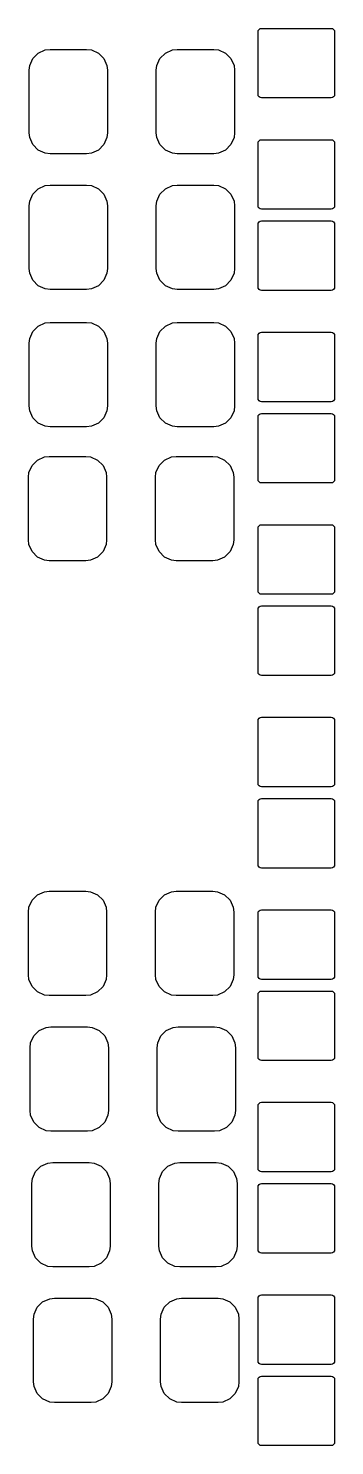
# Model space of a CAD drawing. Header units: inches. Extents: x 0.27 to 5.32, y 0.17 to 3.21.
# Drawn here: x 5.146 to 5.319, y 1.651 to 2.453 of the extents above; entities that cross this region are included whole.
import ezdxf

# ---------------------------------------------------------------- set-up
doc = ezdxf.new("R2010")
doc.units = ezdxf.units.IN
doc.header["$MEASUREMENT"] = 0
doc.layers.add('BLACK', color=250, linetype='CONTINUOUS')

msp = doc.modelspace()

# ---------------------------------------------------------------- linework, layer by layer
at = {"layer": 'BLACK', "linetype": 'CONTINUOUS'}
for p, q in [((5.27602, 2.45069), (5.27617, 2.45144)), ((5.27602, 2.41525), (5.27602, 2.45069)), ((5.27617, 2.45144), (5.2766, 2.45208)), ((5.2766, 2.45208), (5.27724, 2.4525)), ((5.27724, 2.4525), (5.27799, 2.45265)), ((5.27799, 2.45265), (5.31736, 2.45265)), ((5.31736, 2.45265), (5.31812, 2.4525)), ((5.31812, 2.4525), (5.31875, 2.45208)), ((5.31875, 2.45208), (5.31918, 2.45144)), ((5.31918, 2.45144), (5.31933, 2.45069)), ((5.31933, 2.45069), (5.31933, 2.41525)), ((5.14866, 2.43563), (5.15173, 2.4387)), ((5.15173, 2.4387), (5.1557, 2.44045)), ((5.1557, 2.44045), (5.15841, 2.44076)), ((5.15841, 2.44076), (5.17907, 2.44076)), ((5.17907, 2.44076), (5.18178, 2.44045)), ((5.18178, 2.44045), (5.18575, 2.4387)), ((5.18575, 2.4387), (5.18882, 2.43563)), ((5.22051, 2.43563), (5.22358, 2.4387)), ((5.22358, 2.4387), (5.22755, 2.44045)), ((5.22755, 2.44045), (5.23026, 2.44076)), ((5.23026, 2.44076), (5.25093, 2.44076)), ((5.25093, 2.44076), (5.25363, 2.44045)), ((5.25363, 2.44045), (5.2576, 2.4387)), ((5.2576, 2.4387), (5.26067, 2.43563)), ((5.14659, 2.42895), (5.14691, 2.43166)), ((5.14691, 2.43166), (5.14866, 2.43563)), ((5.18882, 2.43563), (5.19057, 2.43166)), ((5.19057, 2.43166), (5.19089, 2.42895)), ((5.21844, 2.42895), (5.21876, 2.43166)), ((5.21876, 2.43166), (5.22051, 2.43563)), ((5.26067, 2.43563), (5.26242, 2.43166)), ((5.26242, 2.43166), (5.26274, 2.42895)), ((5.14659, 2.39352), (5.14659, 2.42895)), ((5.19089, 2.42895), (5.19089, 2.39352)), ((5.21844, 2.39352), (5.21844, 2.42895)), ((5.26274, 2.42895), (5.26274, 2.39352)), ((5.27617, 2.4145), (5.27602, 2.41525)), ((5.2766, 2.41386), (5.27617, 2.4145)), ((5.31918, 2.4145), (5.31875, 2.41386)), ((5.31933, 2.41525), (5.31918, 2.4145)), ((5.27724, 2.41343), (5.2766, 2.41386)), ((5.27799, 2.41328), (5.27724, 2.41343)), ((5.31736, 2.41328), (5.27799, 2.41328)), ((5.31812, 2.41343), (5.31736, 2.41328)), ((5.31875, 2.41386), (5.31812, 2.41343)), ((5.14691, 2.39082), (5.14659, 2.39352)), ((5.14866, 2.38684), (5.14691, 2.39082)), ((5.19057, 2.39082), (5.18882, 2.38684)), ((5.19089, 2.39352), (5.19057, 2.39082)), ((5.21876, 2.39082), (5.21844, 2.39352)), ((5.22051, 2.38684), (5.21876, 2.39082)), ((5.26242, 2.39082), (5.26067, 2.38684)), ((5.26274, 2.39352), (5.26242, 2.39082)), ((5.15173, 2.38378), (5.14866, 2.38684)), ((5.1557, 2.38202), (5.15173, 2.38378)), ((5.15841, 2.38171), (5.1557, 2.38202)), ((5.18178, 2.38202), (5.17907, 2.38171)), ((5.18575, 2.38378), (5.18178, 2.38202)), ((5.18882, 2.38684), (5.18575, 2.38378)), ((5.22358, 2.38378), (5.22051, 2.38684)), ((5.22755, 2.38202), (5.22358, 2.38378)), ((5.23026, 2.38171), (5.22755, 2.38202)), ((5.25363, 2.38202), (5.25093, 2.38171)), ((5.2576, 2.38378), (5.25363, 2.38202)), ((5.26067, 2.38684), (5.2576, 2.38378)), ((5.27602, 2.38769), (5.27617, 2.38845)), ((5.27602, 2.35226), (5.27602, 2.38769)), ((5.27617, 2.38845), (5.2766, 2.38909)), ((5.2766, 2.38909), (5.27724, 2.38951)), ((5.27724, 2.38951), (5.27799, 2.38966)), ((5.27799, 2.38966), (5.31736, 2.38966)), ((5.31736, 2.38966), (5.31812, 2.38951)), ((5.31812, 2.38951), (5.31875, 2.38909)), ((5.31875, 2.38909), (5.31918, 2.38845)), ((5.31918, 2.38845), (5.31933, 2.38769)), ((5.31933, 2.38769), (5.31933, 2.35226)), ((5.17907, 2.38171), (5.15841, 2.38171)), ((5.25093, 2.38171), (5.23026, 2.38171)), ((5.14691, 2.35488), (5.14866, 2.35886)), ((5.14866, 2.35886), (5.15173, 2.36192)), ((5.15173, 2.36192), (5.1557, 2.36368)), ((5.1557, 2.36368), (5.15841, 2.36399)), ((5.15841, 2.36399), (5.17907, 2.36399)), ((5.17907, 2.36399), (5.18178, 2.36368)), ((5.18178, 2.36368), (5.18575, 2.36192)), ((5.18575, 2.36192), (5.18882, 2.35886)), ((5.18882, 2.35886), (5.19057, 2.35488)), ((5.21876, 2.35488), (5.22051, 2.35886)), ((5.22051, 2.35886), (5.22358, 2.36192)), ((5.22358, 2.36192), (5.22755, 2.36368)), ((5.22755, 2.36368), (5.23026, 2.36399)), ((5.23026, 2.36399), (5.25093, 2.36399)), ((5.25093, 2.36399), (5.25363, 2.36368)), ((5.25363, 2.36368), (5.2576, 2.36192)), ((5.2576, 2.36192), (5.26067, 2.35886)), ((5.26067, 2.35886), (5.26242, 2.35488)), ((5.14659, 2.35218), (5.14691, 2.35488)), ((5.14659, 2.31675), (5.14659, 2.35218)), ((5.19057, 2.35488), (5.19089, 2.35218)), ((5.19089, 2.35218), (5.19089, 2.31675)), ((5.21844, 2.35218), (5.21876, 2.35488)), ((5.21844, 2.31675), (5.21844, 2.35218)), ((5.26242, 2.35488), (5.26274, 2.35218)), ((5.26274, 2.35218), (5.26274, 2.31675)), ((5.27617, 2.35151), (5.27602, 2.35226)), ((5.2766, 2.35087), (5.27617, 2.35151)), ((5.27724, 2.35044), (5.2766, 2.35087)), ((5.27799, 2.35029), (5.27724, 2.35044)), ((5.31736, 2.35029), (5.27799, 2.35029)), ((5.31812, 2.35044), (5.31736, 2.35029)), ((5.31875, 2.35087), (5.31812, 2.35044)), ((5.31918, 2.35151), (5.31875, 2.35087)), ((5.31933, 2.35226), (5.31918, 2.35151)), ((5.27602, 2.34174), (5.27617, 2.34249)), ((5.27617, 2.34249), (5.2766, 2.34313)), ((5.2766, 2.34313), (5.27724, 2.34355)), ((5.27724, 2.34355), (5.27799, 2.3437)), ((5.27799, 2.3437), (5.31736, 2.3437)), ((5.31736, 2.3437), (5.31812, 2.34355)), ((5.31812, 2.34355), (5.31875, 2.34313)), ((5.31875, 2.34313), (5.31918, 2.34249)), ((5.31918, 2.34249), (5.31933, 2.34174)), ((5.27602, 2.3063), (5.27602, 2.34174)), ((5.31933, 2.34174), (5.31933, 2.3063)), ((5.14691, 2.31404), (5.14659, 2.31675)), ((5.14866, 2.31007), (5.14691, 2.31404)), ((5.15173, 2.307), (5.14866, 2.31007)), ((5.18882, 2.31007), (5.18575, 2.307)), ((5.19057, 2.31404), (5.18882, 2.31007)), ((5.19089, 2.31675), (5.19057, 2.31404)), ((5.21876, 2.31404), (5.21844, 2.31675)), ((5.22051, 2.31007), (5.21876, 2.31404)), ((5.22358, 2.307), (5.22051, 2.31007)), ((5.26067, 2.31007), (5.2576, 2.307)), ((5.26242, 2.31404), (5.26067, 2.31007)), ((5.26274, 2.31675), (5.26242, 2.31404)), ((5.1557, 2.30525), (5.15173, 2.307)), ((5.15841, 2.30494), (5.1557, 2.30525)), ((5.17907, 2.30494), (5.15841, 2.30494)), ((5.18178, 2.30525), (5.17907, 2.30494)), ((5.18575, 2.307), (5.18178, 2.30525)), ((5.22755, 2.30525), (5.22358, 2.307)), ((5.23026, 2.30494), (5.22755, 2.30525)), ((5.25093, 2.30494), (5.23026, 2.30494)), ((5.25363, 2.30525), (5.25093, 2.30494)), ((5.2576, 2.307), (5.25363, 2.30525)), ((5.27617, 2.30555), (5.27602, 2.3063)), ((5.2766, 2.30491), (5.27617, 2.30555)), ((5.27724, 2.30448), (5.2766, 2.30491)), ((5.27799, 2.30433), (5.27724, 2.30448)), ((5.31736, 2.30433), (5.27799, 2.30433)), ((5.31812, 2.30448), (5.31736, 2.30433)), ((5.31875, 2.30491), (5.31812, 2.30448)), ((5.31918, 2.30555), (5.31875, 2.30491)), ((5.31933, 2.3063), (5.31918, 2.30555)), ((5.15173, 2.28417), (5.1557, 2.28592)), ((5.1557, 2.28592), (5.15841, 2.28624)), ((5.15841, 2.28624), (5.17907, 2.28624)), ((5.17907, 2.28624), (5.18178, 2.28592)), ((5.18178, 2.28592), (5.18575, 2.28417)), ((5.22358, 2.28417), (5.22755, 2.28592)), ((5.22755, 2.28592), (5.23026, 2.28624)), ((5.23026, 2.28624), (5.25093, 2.28624)), ((5.25093, 2.28624), (5.25363, 2.28592)), ((5.25363, 2.28592), (5.2576, 2.28417)), ((5.14691, 2.27713), (5.14866, 2.2811)), ((5.14866, 2.2811), (5.15173, 2.28417)), ((5.18575, 2.28417), (5.18882, 2.2811)), ((5.18882, 2.2811), (5.19057, 2.27713)), ((5.21876, 2.27713), (5.22051, 2.2811)), ((5.22051, 2.2811), (5.22358, 2.28417)), ((5.2576, 2.28417), (5.26067, 2.2811)), ((5.26067, 2.2811), (5.26242, 2.27713)), ((5.27602, 2.27874), (5.27617, 2.2795)), ((5.27602, 2.24331), (5.27602, 2.27874)), ((5.27617, 2.2795), (5.2766, 2.28014)), ((5.2766, 2.28014), (5.27724, 2.28056)), ((5.27724, 2.28056), (5.27799, 2.28071)), ((5.27799, 2.28071), (5.31736, 2.28071)), ((5.31736, 2.28071), (5.31812, 2.28056)), ((5.31812, 2.28056), (5.31875, 2.28014)), ((5.31875, 2.28014), (5.31918, 2.2795)), ((5.31918, 2.2795), (5.31933, 2.27874)), ((5.31933, 2.27874), (5.31933, 2.24331)), ((5.14659, 2.27442), (5.14691, 2.27713)), ((5.14659, 2.23899), (5.14659, 2.27442)), ((5.19057, 2.27713), (5.19089, 2.27442)), ((5.19089, 2.27442), (5.19089, 2.23899)), ((5.21844, 2.27442), (5.21876, 2.27713)), ((5.21844, 2.23899), (5.21844, 2.27442)), ((5.26242, 2.27713), (5.26274, 2.27442)), ((5.26274, 2.27442), (5.26274, 2.23899)), ((5.14691, 2.23629), (5.14659, 2.23899)), ((5.19089, 2.23899), (5.19057, 2.23629)), ((5.21876, 2.23629), (5.21844, 2.23899)), ((5.26274, 2.23899), (5.26242, 2.23629)), ((5.27617, 2.24256), (5.27602, 2.24331)), ((5.2766, 2.24192), (5.27617, 2.24256)), ((5.27724, 2.24149), (5.2766, 2.24192)), ((5.27799, 2.24134), (5.27724, 2.24149)), ((5.31736, 2.24134), (5.27799, 2.24134)), ((5.31812, 2.24149), (5.31736, 2.24134)), ((5.31875, 2.24192), (5.31812, 2.24149)), ((5.31918, 2.24256), (5.31875, 2.24192)), ((5.31933, 2.24331), (5.31918, 2.24256)), ((5.14866, 2.23232), (5.14691, 2.23629)), ((5.15173, 2.22925), (5.14866, 2.23232)), ((5.18882, 2.23232), (5.18575, 2.22925)), ((5.19057, 2.23629), (5.18882, 2.23232)), ((5.22051, 2.23232), (5.21876, 2.23629)), ((5.22358, 2.22925), (5.22051, 2.23232)), ((5.26067, 2.23232), (5.2576, 2.22925)), ((5.26242, 2.23629), (5.26067, 2.23232)), ((5.27602, 2.23278), (5.27617, 2.23354)), ((5.27602, 2.19735), (5.27602, 2.23278)), ((5.27617, 2.23354), (5.2766, 2.23418)), ((5.2766, 2.23418), (5.27724, 2.2346)), ((5.27724, 2.2346), (5.27799, 2.23475)), ((5.27799, 2.23475), (5.31736, 2.23475)), ((5.31736, 2.23475), (5.31812, 2.2346)), ((5.31812, 2.2346), (5.31875, 2.23418)), ((5.31875, 2.23418), (5.31918, 2.23354)), ((5.31918, 2.23354), (5.31933, 2.23278)), ((5.31933, 2.23278), (5.31933, 2.19735)), ((5.1557, 2.22749), (5.15173, 2.22925)), ((5.15841, 2.22718), (5.1557, 2.22749)), ((5.17907, 2.22718), (5.15841, 2.22718)), ((5.18178, 2.22749), (5.17907, 2.22718)), ((5.18575, 2.22925), (5.18178, 2.22749)), ((5.22755, 2.22749), (5.22358, 2.22925)), ((5.23026, 2.22718), (5.22755, 2.22749)), ((5.25093, 2.22718), (5.23026, 2.22718)), ((5.25363, 2.22749), (5.25093, 2.22718)), ((5.2576, 2.22925), (5.25363, 2.22749)), ((5.14817, 2.20531), (5.15124, 2.20838)), ((5.15124, 2.20838), (5.15521, 2.21013)), ((5.15521, 2.21013), (5.15791, 2.21045)), ((5.15791, 2.21045), (5.17858, 2.21045)), ((5.17858, 2.21045), (5.18129, 2.21013)), ((5.18129, 2.21013), (5.18526, 2.20838)), ((5.18526, 2.20838), (5.18833, 2.20531)), ((5.22002, 2.20531), (5.22309, 2.20838)), ((5.22309, 2.20838), (5.22706, 2.21013)), ((5.22706, 2.21013), (5.22976, 2.21045)), ((5.22976, 2.21045), (5.25043, 2.21045)), ((5.25043, 2.21045), (5.25314, 2.21013)), ((5.25314, 2.21013), (5.25711, 2.20838)), ((5.25711, 2.20838), (5.26018, 2.20531)), ((5.1461, 2.19864), (5.14642, 2.20134)), ((5.1461, 2.1632), (5.1461, 2.19864)), ((5.14642, 2.20134), (5.14817, 2.20531)), ((5.18833, 2.20531), (5.19008, 2.20134)), ((5.19008, 2.20134), (5.19039, 2.19864)), ((5.19039, 2.19864), (5.19039, 2.1632)), ((5.21795, 2.19864), (5.21827, 2.20134)), ((5.21795, 2.1632), (5.21795, 2.19864)), ((5.21827, 2.20134), (5.22002, 2.20531)), ((5.26018, 2.20531), (5.26193, 2.20134)), ((5.26193, 2.20134), (5.26224, 2.19864)), ((5.26224, 2.19864), (5.26224, 2.1632)), ((5.27617, 2.1966), (5.27602, 2.19735)), ((5.2766, 2.19596), (5.27617, 2.1966)), ((5.27724, 2.19553), (5.2766, 2.19596)), ((5.27799, 2.19538), (5.27724, 2.19553)), ((5.31736, 2.19538), (5.27799, 2.19538)), ((5.31812, 2.19553), (5.31736, 2.19538)), ((5.31875, 2.19596), (5.31812, 2.19553)), ((5.31918, 2.1966), (5.31875, 2.19596)), ((5.31933, 2.19735), (5.31918, 2.1966)), ((5.27602, 2.16979), (5.27617, 2.17055)), ((5.27602, 2.13436), (5.27602, 2.16979)), ((5.27617, 2.17055), (5.2766, 2.17118)), ((5.2766, 2.17118), (5.27724, 2.17161)), ((5.27724, 2.17161), (5.27799, 2.17176)), ((5.27799, 2.17176), (5.31736, 2.17176)), ((5.31736, 2.17176), (5.31812, 2.17161)), ((5.31812, 2.17161), (5.31875, 2.17118)), ((5.31875, 2.17118), (5.31918, 2.17055)), ((5.31918, 2.17055), (5.31933, 2.16979)), ((5.31933, 2.16979), (5.31933, 2.13436)), ((5.14642, 2.1605), (5.1461, 2.1632)), ((5.14817, 2.15653), (5.14642, 2.1605)), ((5.19008, 2.1605), (5.18833, 2.15653)), ((5.19039, 2.1632), (5.19008, 2.1605)), ((5.21827, 2.1605), (5.21795, 2.1632)), ((5.22002, 2.15653), (5.21827, 2.1605)), ((5.26193, 2.1605), (5.26018, 2.15653)), ((5.26224, 2.1632), (5.26193, 2.1605)), ((5.15124, 2.15346), (5.14817, 2.15653)), ((5.15521, 2.15171), (5.15124, 2.15346)), ((5.15791, 2.15139), (5.15521, 2.15171)), ((5.17858, 2.15139), (5.15791, 2.15139)), ((5.18129, 2.15171), (5.17858, 2.15139)), ((5.18526, 2.15346), (5.18129, 2.15171)), ((5.18833, 2.15653), (5.18526, 2.15346)), ((5.22309, 2.15346), (5.22002, 2.15653)), ((5.22706, 2.15171), (5.22309, 2.15346)), ((5.22976, 2.15139), (5.22706, 2.15171)), ((5.25043, 2.15139), (5.22976, 2.15139)), ((5.25314, 2.15171), (5.25043, 2.15139)), ((5.25711, 2.15346), (5.25314, 2.15171)), ((5.26018, 2.15653), (5.25711, 2.15346)), ((5.27617, 2.13361), (5.27602, 2.13436)), ((5.2766, 2.13297), (5.27617, 2.13361)), ((5.31918, 2.13361), (5.31875, 2.13297)), ((5.31933, 2.13436), (5.31918, 2.13361)), ((5.27724, 2.13254), (5.2766, 2.13297)), ((5.2766, 2.12523), (5.27724, 2.12565)), ((5.27799, 2.13239), (5.27724, 2.13254)), ((5.27724, 2.12565), (5.27799, 2.1258)), ((5.31736, 2.13239), (5.27799, 2.13239)), ((5.27799, 2.1258), (5.31736, 2.1258)), ((5.31812, 2.13254), (5.31736, 2.13239)), ((5.31736, 2.1258), (5.31812, 2.12565)), ((5.31875, 2.13297), (5.31812, 2.13254)), ((5.31812, 2.12565), (5.31875, 2.12523)), ((5.27602, 2.12383), (5.27617, 2.12459)), ((5.27602, 2.0884), (5.27602, 2.12383)), ((5.27617, 2.12459), (5.2766, 2.12523)), ((5.31875, 2.12523), (5.31918, 2.12459)), ((5.31918, 2.12459), (5.31933, 2.12383)), ((5.31933, 2.12383), (5.31933, 2.0884)), ((5.27617, 2.08765), (5.27602, 2.0884)), ((5.2766, 2.08701), (5.27617, 2.08765)), ((5.27724, 2.08658), (5.2766, 2.08701)), ((5.27799, 2.08643), (5.27724, 2.08658)), ((5.31736, 2.08643), (5.27799, 2.08643)), ((5.31812, 2.08658), (5.31736, 2.08643)), ((5.31875, 2.08701), (5.31812, 2.08658)), ((5.31918, 2.08765), (5.31875, 2.08701)), ((5.31933, 2.0884), (5.31918, 2.08765)), ((5.27602, 2.06084), (5.27617, 2.0616)), ((5.27617, 2.0616), (5.2766, 2.06223)), ((5.2766, 2.06223), (5.27724, 2.06266)), ((5.27724, 2.06266), (5.27799, 2.06281)), ((5.27799, 2.06281), (5.31736, 2.06281)), ((5.31736, 2.06281), (5.31812, 2.06266)), ((5.31812, 2.06266), (5.31875, 2.06223)), ((5.31875, 2.06223), (5.31918, 2.0616)), ((5.31918, 2.0616), (5.31933, 2.06084)), ((5.27602, 2.02541), (5.27602, 2.06084)), ((5.31933, 2.06084), (5.31933, 2.02541)), ((5.27617, 2.02466), (5.27602, 2.02541)), ((5.2766, 2.02402), (5.27617, 2.02466)), ((5.27724, 2.02359), (5.2766, 2.02402)), ((5.27799, 2.02344), (5.27724, 2.02359)), ((5.31736, 2.02344), (5.27799, 2.02344)), ((5.31812, 2.02359), (5.31736, 2.02344)), ((5.31875, 2.02402), (5.31812, 2.02359)), ((5.31918, 2.02466), (5.31875, 2.02402)), ((5.31933, 2.02541), (5.31918, 2.02466)), ((5.27602, 2.01488), (5.27617, 2.01564)), ((5.27602, 1.97945), (5.27602, 2.01488)), ((5.27617, 2.01564), (5.2766, 2.01628)), ((5.2766, 2.01628), (5.27724, 2.0167)), ((5.27724, 2.0167), (5.27799, 2.01685)), ((5.27799, 2.01685), (5.31736, 2.01685)), ((5.31736, 2.01685), (5.31812, 2.0167)), ((5.31812, 2.0167), (5.31875, 2.01628)), ((5.31875, 2.01628), (5.31918, 2.01564)), ((5.31918, 2.01564), (5.31933, 2.01488)), ((5.31933, 2.01488), (5.31933, 1.97945)), ((5.27617, 1.9787), (5.27602, 1.97945)), ((5.2766, 1.97806), (5.27617, 1.9787)), ((5.27724, 1.97763), (5.2766, 1.97806)), ((5.27799, 1.97748), (5.27724, 1.97763)), ((5.31736, 1.97748), (5.27799, 1.97748)), ((5.31812, 1.97763), (5.31736, 1.97748)), ((5.31875, 1.97806), (5.31812, 1.97763)), ((5.31918, 1.9787), (5.31875, 1.97806)), ((5.31933, 1.97945), (5.31918, 1.9787)), ((5.14642, 1.95528), (5.14817, 1.95925)), ((5.14817, 1.95925), (5.15124, 1.96232)), ((5.15124, 1.96232), (5.15521, 1.96407)), ((5.15521, 1.96407), (5.15791, 1.96439)), ((5.15791, 1.96439), (5.17858, 1.96439)), ((5.17858, 1.96439), (5.18129, 1.96407)), ((5.18129, 1.96407), (5.18526, 1.96232)), ((5.18526, 1.96232), (5.18833, 1.95925)), ((5.18833, 1.95925), (5.19008, 1.95528)), ((5.21827, 1.95528), (5.22002, 1.95925)), ((5.22002, 1.95925), (5.22309, 1.96232)), ((5.22309, 1.96232), (5.22706, 1.96407)), ((5.22706, 1.96407), (5.22976, 1.96439)), ((5.22976, 1.96439), (5.25043, 1.96439)), ((5.25043, 1.96439), (5.25314, 1.96407)), ((5.25314, 1.96407), (5.25711, 1.96232)), ((5.25711, 1.96232), (5.26018, 1.95925)), ((5.26018, 1.95925), (5.26193, 1.95528)), ((5.1461, 1.95257), (5.14642, 1.95528)), ((5.1461, 1.91714), (5.1461, 1.95257)), ((5.19008, 1.95528), (5.19039, 1.95257)), ((5.19039, 1.95257), (5.19039, 1.91714)), ((5.21795, 1.95257), (5.21827, 1.95528)), ((5.21795, 1.91714), (5.21795, 1.95257)), ((5.26193, 1.95528), (5.26224, 1.95257)), ((5.26224, 1.95257), (5.26224, 1.91714)), ((5.27602, 1.95189), (5.27617, 1.95264)), ((5.27602, 1.91646), (5.27602, 1.95189)), ((5.27617, 1.95264), (5.2766, 1.95328)), ((5.2766, 1.95328), (5.27724, 1.95371)), ((5.27724, 1.95371), (5.27799, 1.95386)), ((5.27799, 1.95386), (5.31736, 1.95386)), ((5.31736, 1.95386), (5.31812, 1.95371)), ((5.31812, 1.95371), (5.31875, 1.95328)), ((5.31875, 1.95328), (5.31918, 1.95264)), ((5.31918, 1.95264), (5.31933, 1.95189)), ((5.31933, 1.95189), (5.31933, 1.91646)), ((5.14642, 1.91444), (5.1461, 1.91714)), ((5.19039, 1.91714), (5.19008, 1.91444)), ((5.21827, 1.91444), (5.21795, 1.91714)), ((5.26224, 1.91714), (5.26193, 1.91444)), ((5.14817, 1.91047), (5.14642, 1.91444)), ((5.15124, 1.9074), (5.14817, 1.91047)), ((5.18833, 1.91047), (5.18526, 1.9074)), ((5.19008, 1.91444), (5.18833, 1.91047)), ((5.22002, 1.91047), (5.21827, 1.91444)), ((5.22309, 1.9074), (5.22002, 1.91047)), ((5.26018, 1.91047), (5.25711, 1.9074)), ((5.26193, 1.91444), (5.26018, 1.91047)), ((5.27617, 1.9157), (5.27602, 1.91646)), ((5.2766, 1.91507), (5.27617, 1.9157)), ((5.27724, 1.91464), (5.2766, 1.91507)), ((5.27799, 1.91449), (5.27724, 1.91464)), ((5.31736, 1.91449), (5.27799, 1.91449)), ((5.31812, 1.91464), (5.31736, 1.91449)), ((5.31875, 1.91507), (5.31812, 1.91464)), ((5.31918, 1.9157), (5.31875, 1.91507)), ((5.31933, 1.91646), (5.31918, 1.9157)), ((5.15521, 1.90564), (5.15124, 1.9074)), ((5.15791, 1.90533), (5.15521, 1.90564)), ((5.17858, 1.90533), (5.15791, 1.90533)), ((5.18129, 1.90564), (5.17858, 1.90533)), ((5.18526, 1.9074), (5.18129, 1.90564)), ((5.22706, 1.90564), (5.22309, 1.9074)), ((5.22976, 1.90533), (5.22706, 1.90564)), ((5.25043, 1.90533), (5.22976, 1.90533)), ((5.25314, 1.90564), (5.25043, 1.90533)), ((5.25711, 1.9074), (5.25314, 1.90564)), ((5.27602, 1.90593), (5.27617, 1.90669)), ((5.27602, 1.8705), (5.27602, 1.90593)), ((5.27617, 1.90669), (5.2766, 1.90732)), ((5.2766, 1.90732), (5.27724, 1.90775)), ((5.27724, 1.90775), (5.27799, 1.9079)), ((5.27799, 1.9079), (5.31736, 1.9079)), ((5.31736, 1.9079), (5.31812, 1.90775)), ((5.31812, 1.90775), (5.31875, 1.90732)), ((5.31875, 1.90732), (5.31918, 1.90669)), ((5.31918, 1.90669), (5.31933, 1.90593)), ((5.31933, 1.90593), (5.31933, 1.8705)), ((5.14915, 1.88248), (5.15222, 1.88555)), ((5.15222, 1.88555), (5.15619, 1.8873)), ((5.15619, 1.8873), (5.1589, 1.88761)), ((5.1589, 1.88761), (5.17957, 1.88761)), ((5.17957, 1.88761), (5.18227, 1.8873)), ((5.18227, 1.8873), (5.18624, 1.88555)), ((5.18624, 1.88555), (5.18931, 1.88248)), ((5.221, 1.88248), (5.22407, 1.88555)), ((5.22407, 1.88555), (5.22804, 1.8873)), ((5.22804, 1.8873), (5.23075, 1.88761)), ((5.23075, 1.88761), (5.25142, 1.88761)), ((5.25142, 1.88761), (5.25412, 1.8873)), ((5.25412, 1.8873), (5.25809, 1.88555)), ((5.25809, 1.88555), (5.26116, 1.88248)), ((5.14709, 1.8758), (5.1474, 1.87851)), ((5.1474, 1.87851), (5.14915, 1.88248)), ((5.18931, 1.88248), (5.19106, 1.87851)), ((5.19106, 1.87851), (5.19138, 1.8758)), ((5.21894, 1.8758), (5.21925, 1.87851)), ((5.21925, 1.87851), (5.221, 1.88248)), ((5.26116, 1.88248), (5.26291, 1.87851)), ((5.26291, 1.87851), (5.26323, 1.8758)), ((5.14709, 1.84037), (5.14709, 1.8758)), ((5.19138, 1.8758), (5.19138, 1.84037)), ((5.21894, 1.84037), (5.21894, 1.8758)), ((5.26323, 1.8758), (5.26323, 1.84037)), ((5.27617, 1.86975), (5.27602, 1.8705)), ((5.2766, 1.86911), (5.27617, 1.86975)), ((5.27724, 1.86868), (5.2766, 1.86911)), ((5.31875, 1.86911), (5.31812, 1.86868)), ((5.31918, 1.86975), (5.31875, 1.86911)), ((5.31933, 1.8705), (5.31918, 1.86975)), ((5.27799, 1.86853), (5.27724, 1.86868)), ((5.31736, 1.86853), (5.27799, 1.86853)), ((5.31812, 1.86868), (5.31736, 1.86853)), ((5.2766, 1.84433), (5.27724, 1.84476)), ((5.27724, 1.84476), (5.27799, 1.84491)), ((5.27799, 1.84491), (5.31736, 1.84491)), ((5.31736, 1.84491), (5.31812, 1.84476)), ((5.31812, 1.84476), (5.31875, 1.84433)), ((5.1474, 1.83767), (5.14709, 1.84037)), ((5.14915, 1.83369), (5.1474, 1.83767)), ((5.19106, 1.83767), (5.18931, 1.83369)), ((5.19138, 1.84037), (5.19106, 1.83767)), ((5.21925, 1.83767), (5.21894, 1.84037)), ((5.221, 1.83369), (5.21925, 1.83767)), ((5.26291, 1.83767), (5.26116, 1.83369)), ((5.26323, 1.84037), (5.26291, 1.83767)), ((5.27602, 1.84294), (5.27617, 1.84369)), ((5.27602, 1.80751), (5.27602, 1.84294)), ((5.27617, 1.84369), (5.2766, 1.84433)), ((5.31875, 1.84433), (5.31918, 1.84369)), ((5.31918, 1.84369), (5.31933, 1.84294)), ((5.31933, 1.84294), (5.31933, 1.80751)), ((5.15222, 1.83063), (5.14915, 1.83369)), ((5.15619, 1.82887), (5.15222, 1.83063)), ((5.1589, 1.82856), (5.15619, 1.82887)), ((5.18227, 1.82887), (5.17957, 1.82856)), ((5.18624, 1.83063), (5.18227, 1.82887)), ((5.18931, 1.83369), (5.18624, 1.83063)), ((5.22407, 1.83063), (5.221, 1.83369)), ((5.22804, 1.82887), (5.22407, 1.83063)), ((5.23075, 1.82856), (5.22804, 1.82887)), ((5.25412, 1.82887), (5.25142, 1.82856)), ((5.25809, 1.83063), (5.25412, 1.82887)), ((5.26116, 1.83369), (5.25809, 1.83063)), ((5.17957, 1.82856), (5.1589, 1.82856)), ((5.25142, 1.82856), (5.23075, 1.82856)), ((5.14838, 1.80174), (5.15014, 1.80571)), ((5.15014, 1.80571), (5.15321, 1.80878)), ((5.15321, 1.80878), (5.15718, 1.81053)), ((5.15718, 1.81053), (5.15988, 1.81084)), ((5.15988, 1.81084), (5.18055, 1.81084)), ((5.18055, 1.81084), (5.18326, 1.81053)), ((5.18326, 1.81053), (5.18723, 1.80878)), ((5.18723, 1.80878), (5.1903, 1.80571)), ((5.1903, 1.80571), (5.19205, 1.80174)), ((5.22023, 1.80174), (5.22199, 1.80571)), ((5.22199, 1.80571), (5.22506, 1.80878)), ((5.22506, 1.80878), (5.22903, 1.81053)), ((5.22903, 1.81053), (5.23173, 1.81084)), ((5.23173, 1.81084), (5.2524, 1.81084)), ((5.2524, 1.81084), (5.25511, 1.81053)), ((5.25511, 1.81053), (5.25908, 1.80878)), ((5.25908, 1.80878), (5.26215, 1.80571)), ((5.26215, 1.80571), (5.2639, 1.80174)), ((5.27617, 1.80675), (5.27602, 1.80751)), ((5.2766, 1.80612), (5.27617, 1.80675)), ((5.27724, 1.80569), (5.2766, 1.80612)), ((5.27799, 1.80554), (5.27724, 1.80569)), ((5.31736, 1.80554), (5.27799, 1.80554)), ((5.31812, 1.80569), (5.31736, 1.80554)), ((5.31875, 1.80612), (5.31812, 1.80569)), ((5.31918, 1.80675), (5.31875, 1.80612)), ((5.31933, 1.80751), (5.31918, 1.80675)), ((5.14807, 1.79903), (5.14838, 1.80174)), ((5.14807, 1.7636), (5.14807, 1.79903)), ((5.19205, 1.80174), (5.19236, 1.79903)), ((5.19236, 1.79903), (5.19236, 1.7636)), ((5.21992, 1.79903), (5.22023, 1.80174)), ((5.21992, 1.7636), (5.21992, 1.79903)), ((5.2639, 1.80174), (5.26421, 1.79903)), ((5.26421, 1.79903), (5.26421, 1.7636)), ((5.27602, 1.79698), (5.27617, 1.79774)), ((5.27602, 1.76155), (5.27602, 1.79698)), ((5.27617, 1.79774), (5.2766, 1.79837)), ((5.2766, 1.79837), (5.27724, 1.7988)), ((5.27724, 1.7988), (5.27799, 1.79895)), ((5.27799, 1.79895), (5.31736, 1.79895)), ((5.31736, 1.79895), (5.31812, 1.7988)), ((5.31812, 1.7988), (5.31875, 1.79837)), ((5.31875, 1.79837), (5.31918, 1.79774)), ((5.31918, 1.79774), (5.31933, 1.79698)), ((5.31933, 1.79698), (5.31933, 1.76155)), ((5.14838, 1.76089), (5.14807, 1.7636)), ((5.15014, 1.75692), (5.14838, 1.76089)), ((5.15321, 1.75385), (5.15014, 1.75692)), ((5.1903, 1.75692), (5.18723, 1.75385)), ((5.19205, 1.76089), (5.1903, 1.75692)), ((5.19236, 1.7636), (5.19205, 1.76089)), ((5.22023, 1.76089), (5.21992, 1.7636)), ((5.22199, 1.75692), (5.22023, 1.76089)), ((5.22506, 1.75385), (5.22199, 1.75692)), ((5.26215, 1.75692), (5.25908, 1.75385)), ((5.2639, 1.76089), (5.26215, 1.75692)), ((5.26421, 1.7636), (5.2639, 1.76089)), ((5.27617, 1.7608), (5.27602, 1.76155)), ((5.2766, 1.76016), (5.27617, 1.7608)), ((5.27724, 1.75973), (5.2766, 1.76016)), ((5.27799, 1.75958), (5.27724, 1.75973)), ((5.31736, 1.75958), (5.27799, 1.75958)), ((5.31812, 1.75973), (5.31736, 1.75958)), ((5.31875, 1.76016), (5.31812, 1.75973)), ((5.31918, 1.7608), (5.31875, 1.76016)), ((5.31933, 1.76155), (5.31918, 1.7608)), ((5.15718, 1.7521), (5.15321, 1.75385)), ((5.15988, 1.75179), (5.15718, 1.7521)), ((5.18055, 1.75179), (5.15988, 1.75179)), ((5.18326, 1.7521), (5.18055, 1.75179)), ((5.18723, 1.75385), (5.18326, 1.7521)), ((5.22903, 1.7521), (5.22506, 1.75385)), ((5.23173, 1.75179), (5.22903, 1.7521)), ((5.2524, 1.75179), (5.23173, 1.75179)), ((5.25511, 1.7521), (5.2524, 1.75179)), ((5.25908, 1.75385), (5.25511, 1.7521)), ((5.15419, 1.732), (5.15816, 1.73376)), ((5.15816, 1.73376), (5.16087, 1.73407)), ((5.16087, 1.73407), (5.18154, 1.73407)), ((5.18154, 1.73407), (5.18424, 1.73376)), ((5.18424, 1.73376), (5.18821, 1.732)), ((5.22604, 1.732), (5.23001, 1.73376)), ((5.23001, 1.73376), (5.23272, 1.73407)), ((5.23272, 1.73407), (5.25339, 1.73407)), ((5.25339, 1.73407), (5.25609, 1.73376)), ((5.25609, 1.73376), (5.26006, 1.732)), ((5.27602, 1.73399), (5.27617, 1.73474)), ((5.27602, 1.69856), (5.27602, 1.73399)), ((5.27617, 1.73474), (5.2766, 1.73538)), ((5.2766, 1.73538), (5.27724, 1.73581)), ((5.27724, 1.73581), (5.27799, 1.73596)), ((5.27799, 1.73596), (5.31736, 1.73596)), ((5.31736, 1.73596), (5.31812, 1.73581)), ((5.31812, 1.73581), (5.31875, 1.73538)), ((5.31875, 1.73538), (5.31918, 1.73474)), ((5.31918, 1.73474), (5.31933, 1.73399)), ((5.31933, 1.73399), (5.31933, 1.69856)), ((5.14906, 1.72226), (5.14937, 1.72496)), ((5.14937, 1.72496), (5.15112, 1.72893)), ((5.15112, 1.72893), (5.15419, 1.732)), ((5.18821, 1.732), (5.19128, 1.72893)), ((5.19128, 1.72893), (5.19303, 1.72496)), ((5.19303, 1.72496), (5.19335, 1.72226)), ((5.22091, 1.72226), (5.22122, 1.72496)), ((5.22122, 1.72496), (5.22297, 1.72893)), ((5.22297, 1.72893), (5.22604, 1.732)), ((5.26006, 1.732), (5.26313, 1.72893)), ((5.26313, 1.72893), (5.26488, 1.72496)), ((5.26488, 1.72496), (5.2652, 1.72226)), ((5.14906, 1.68683), (5.14906, 1.72226)), ((5.19335, 1.72226), (5.19335, 1.68683)), ((5.22091, 1.68683), (5.22091, 1.72226)), ((5.2652, 1.72226), (5.2652, 1.68683)), ((5.27617, 1.6978), (5.27602, 1.69856)), ((5.2766, 1.69717), (5.27617, 1.6978)), ((5.27724, 1.69674), (5.2766, 1.69717)), ((5.27799, 1.69659), (5.27724, 1.69674)), ((5.31736, 1.69659), (5.27799, 1.69659)), ((5.31812, 1.69674), (5.31736, 1.69659)), ((5.31875, 1.69717), (5.31812, 1.69674)), ((5.31918, 1.6978), (5.31875, 1.69717)), ((5.31933, 1.69856), (5.31918, 1.6978)), ((5.14937, 1.68412), (5.14906, 1.68683)), ((5.19335, 1.68683), (5.19303, 1.68412)), ((5.22122, 1.68412), (5.22091, 1.68683)), ((5.2652, 1.68683), (5.26488, 1.68412)), ((5.27602, 1.68803), (5.27617, 1.68878)), ((5.27602, 1.6526), (5.27602, 1.68803)), ((5.27617, 1.68878), (5.2766, 1.68942)), ((5.2766, 1.68942), (5.27724, 1.68985)), ((5.27724, 1.68985), (5.27799, 1.69)), ((5.27799, 1.69), (5.31736, 1.69)), ((5.31736, 1.69), (5.31812, 1.68985)), ((5.31812, 1.68985), (5.31875, 1.68942)), ((5.31875, 1.68942), (5.31918, 1.68878)), ((5.31918, 1.68878), (5.31933, 1.68803)), ((5.31933, 1.68803), (5.31933, 1.6526)), ((5.15112, 1.68015), (5.14937, 1.68412)), ((5.15419, 1.67708), (5.15112, 1.68015)), ((5.15816, 1.67533), (5.15419, 1.67708)), ((5.18821, 1.67708), (5.18424, 1.67533)), ((5.19128, 1.68015), (5.18821, 1.67708)), ((5.19303, 1.68412), (5.19128, 1.68015)), ((5.22297, 1.68015), (5.22122, 1.68412)), ((5.22604, 1.67708), (5.22297, 1.68015)), ((5.23001, 1.67533), (5.22604, 1.67708)), ((5.26006, 1.67708), (5.25609, 1.67533)), ((5.26313, 1.68015), (5.26006, 1.67708)), ((5.26488, 1.68412), (5.26313, 1.68015)), ((5.16087, 1.67502), (5.15816, 1.67533)), ((5.18154, 1.67502), (5.16087, 1.67502)), ((5.18424, 1.67533), (5.18154, 1.67502)), ((5.23272, 1.67502), (5.23001, 1.67533)), ((5.25339, 1.67502), (5.23272, 1.67502)), ((5.25609, 1.67533), (5.25339, 1.67502)), ((5.27617, 1.65185), (5.27602, 1.6526)), ((5.31933, 1.6526), (5.31918, 1.65185)), ((5.2766, 1.65121), (5.27617, 1.65185)), ((5.27724, 1.65078), (5.2766, 1.65121)), ((5.27799, 1.65063), (5.27724, 1.65078)), ((5.31736, 1.65063), (5.27799, 1.65063)), ((5.31812, 1.65078), (5.31736, 1.65063)), ((5.31875, 1.65121), (5.31812, 1.65078)), ((5.31918, 1.65185), (5.31875, 1.65121))]:
    msp.add_line(p, q, dxfattribs=at)

doc.saveas('drawing.dxf')
